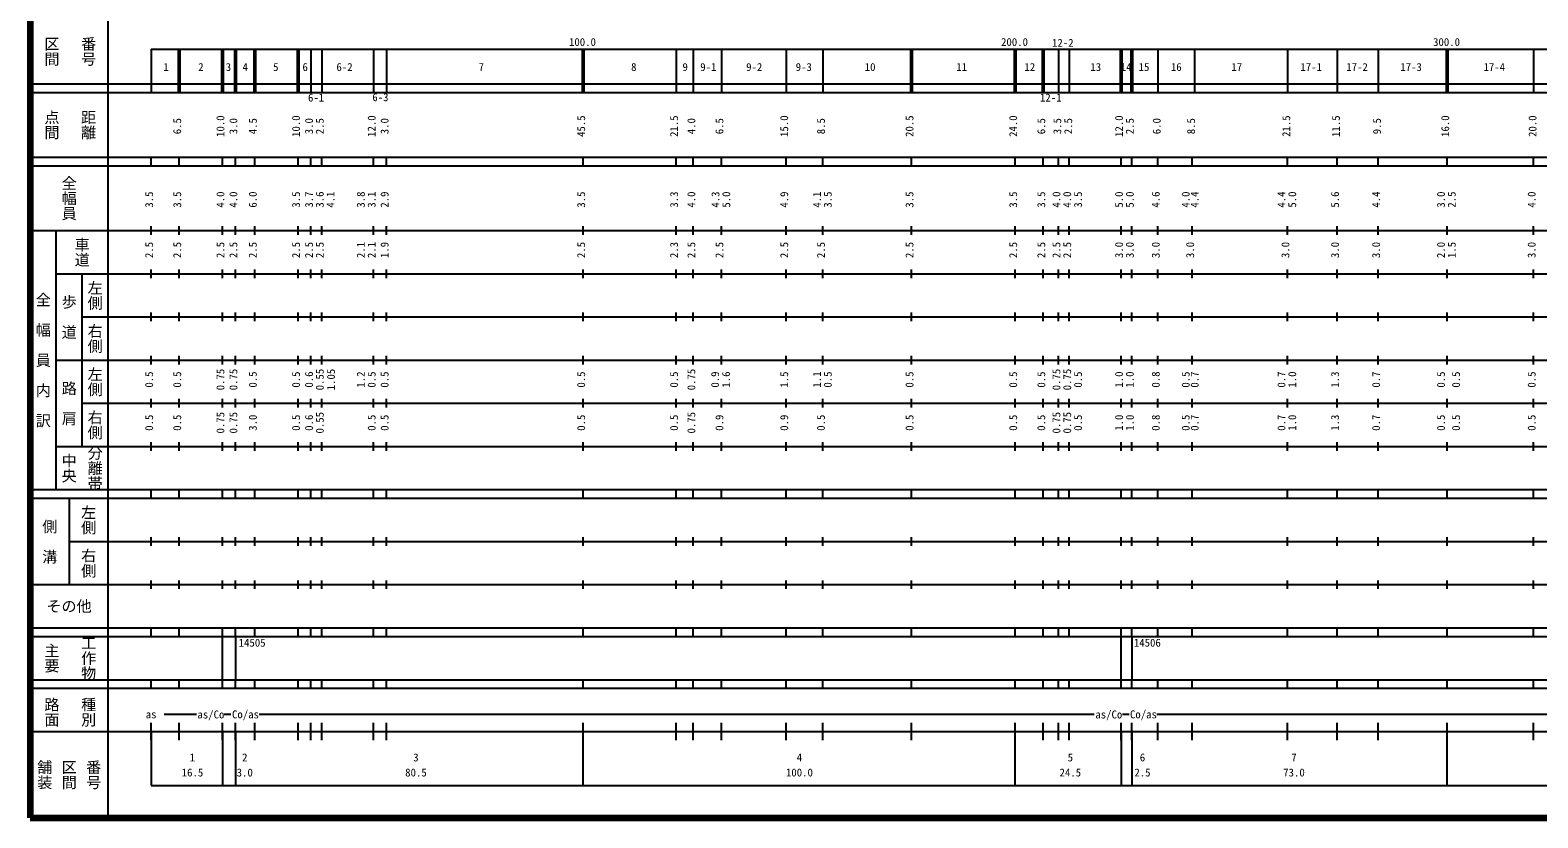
# Model space of a CAD drawing. Units: millimetres on the paper, enlarged 1000 times. Extents: x 40000 to 680000, y 20000 to 380000.
# Drawn here: x 40000 to 388978, y 20000 to 202409 of the extents above; entities that cross this region are included whole.
import ezdxf
from ezdxf.enums import TextEntityAlignment as Align

# ---------------------------------------------------------------- set-up
doc = ezdxf.new("R2010")
doc.units = ezdxf.units.MM
doc.header["$LTSCALE"] = 1000
for name, color, linetype, lineweight in [('M-TTL', 2, 'Continuous', 140), ('M-TTL-BAND', 7, 'Continuous', 25), ('M-TTL-LINE', 7, 'Continuous', 50)]:
    doc.layers.add(name, color=color, linetype=linetype, lineweight=lineweight)
doc.styles.add('@ＭＳ ゴシック', font='')
doc.styles.add('ＭＳ ゴシック', font='')
doc.styles.get('@ＭＳ ゴシック').set_extended_font_data('@MS Gothic')
doc.styles.get('ＭＳ ゴシック').set_extended_font_data('MS Gothic')

msp = doc.modelspace()

# ---------------------------------------------------------------- linework, layer by layer
at = {"layer": 'M-TTL'}
for p, q in [((40000, 380000), (40000, 20000)), ((40000, 20000), (680000, 20000))]:
    msp.add_line(p, q, dxfattribs=at)
at = {"layer": 'M-TTL-BAND'}
for p, q in [((58000, 370000), (58000, 20000)), ((68000, 198000), (579000, 198000)), ((68000, 198000), (68000, 188000)), ((105000, 198000), (105000, 188000)), ((107500, 198000), (107500, 188000)), ((119500, 198000), (119500, 188000)), ((122500, 198000), (122500, 188000)), ((189500, 198000), (189500, 188000)), ((193500, 198000), (193500, 188000)), ((200000, 198000), (200000, 188000)), ((215000, 198000), (215000, 188000)), ((223500, 198000), (223500, 188000)), ((278000, 198000), (278000, 188000)), ((280500, 198000), (280500, 188000)), ((301000, 198000), (301000, 188000)), ((309500, 198000), (309500, 188000)), ((331000, 198000), (331000, 188000)), ((342500, 198000), (342500, 188000)), ((352000, 198000), (352000, 188000)), ((388000, 198000), (388000, 188000)), ((40000, 190000), (579000, 190000)), ((40000, 188000), (579000, 188000)), ((40000, 173000), (579000, 173000)), ((40000, 171000), (579000, 171000)), ((68000, 171000), (68000, 173000)), ((74500, 171000), (74500, 173000)), ((84500, 171000), (84500, 173000)), ((87500, 171000), (87500, 173000)), ((92000, 171000), (92000, 173000)), ((102000, 171000), (102000, 173000)), ((105000, 171000), (105000, 173000)), ((107500, 171000), (107500, 173000)), ((119500, 171000), (119500, 173000)), ((122500, 171000), (122500, 173000)), ((168000, 171000), (168000, 173000)), ((189500, 171000), (189500, 173000)), ((193500, 171000), (193500, 173000)), ((200000, 171000), (200000, 173000)), ((215000, 171000), (215000, 173000)), ((223500, 171000), (223500, 173000)), ((244000, 171000), (244000, 173000)), ((268000, 171000), (268000, 173000)), ((274500, 171000), (274500, 173000)), ((278000, 171000), (278000, 173000)), ((280500, 171000), (280500, 173000)), ((292500, 171000), (292500, 173000)), ((295000, 171000), (295000, 173000)), ((301000, 171000), (301000, 173000)), ((308963, 171000), (308963, 173000)), ((331000, 171000), (331000, 173000)), ((342500, 171000), (342500, 173000)), ((352000, 171000), (352000, 173000)), ((368000, 171000), (368000, 173000)), ((388000, 171000), (388000, 173000)), ((40000, 156000), (579000, 156000)), ((46000, 96000), (46000, 156000)), ((68000, 155000), (68000, 157000)), ((74500, 155000), (74500, 157000)), ((84500, 155000), (84500, 157000)), ((87500, 155000), (87500, 157000)), ((92000, 155000), (92000, 157000)), ((102000, 155000), (102000, 157000)), ((105000, 155000), (105000, 157000)), ((107500, 155000), (107500, 157000)), ((119500, 155000), (119500, 157000)), ((122500, 155000), (122500, 157000)), ((168000, 155000), (168000, 157000)), ((189500, 155000), (189500, 157000)), ((193500, 155000), (193500, 157000)), ((200000, 155000), (200000, 157000)), ((215000, 155000), (215000, 157000)), ((223500, 155000), (223500, 157000)), ((244000, 155000), (244000, 157000)), ((268000, 155000), (268000, 157000)), ((274500, 155000), (274500, 157000)), ((278000, 155000), (278000, 157000)), ((280500, 155000), (280500, 157000)), ((292500, 155000), (292500, 157000)), ((295000, 155000), (295000, 157000)), ((301000, 155000), (301000, 157000)), ((308963, 155000), (308963, 157000)), ((331000, 155000), (331000, 157000)), ((342500, 155000), (342500, 157000)), ((352000, 155000), (352000, 157000)), ((368000, 155000), (368000, 157000)), ((388000, 155000), (388000, 157000)), ((68000, 145000), (68000, 147000)), ((74500, 145000), (74500, 147000)), ((84500, 145000), (84500, 147000)), ((87500, 145000), (87500, 147000)), ((92000, 145000), (92000, 147000)), ((102000, 145000), (102000, 147000)), ((105000, 145000), (105000, 147000)), ((107500, 145000), (107500, 147000)), ((119500, 145000), (119500, 147000)), ((122500, 145000), (122500, 147000)), ((168000, 145000), (168000, 147000)), ((189500, 145000), (189500, 147000)), ((193500, 145000), (193500, 147000)), ((200000, 145000), (200000, 147000)), ((215000, 145000), (215000, 147000)), ((223500, 145000), (223500, 147000)), ((244000, 145000), (244000, 147000)), ((268000, 145000), (268000, 147000)), ((274500, 145000), (274500, 147000)), ((278000, 145000), (278000, 147000)), ((280500, 145000), (280500, 147000)), ((292500, 145000), (292500, 147000)), ((295000, 145000), (295000, 147000)), ((301000, 145000), (301000, 147000)), ((308963, 145000), (308963, 147000)), ((331000, 145000), (331000, 147000)), ((342500, 145000), (342500, 147000)), ((352000, 145000), (352000, 147000)), ((368000, 145000), (368000, 147000)), ((388000, 145000), (388000, 147000)), ((46000, 146000), (579000, 146000)), ((52000, 146000), (52000, 106000)), ((68000, 135000), (68000, 137000)), ((74500, 135000), (74500, 137000)), ((84500, 135000), (84500, 137000)), ((87500, 135000), (87500, 137000)), ((92000, 135000), (92000, 137000)), ((102000, 135000), (102000, 137000)), ((105000, 135000), (105000, 137000)), ((107500, 135000), (107500, 137000)), ((119500, 135000), (119500, 137000)), ((122500, 135000), (122500, 137000)), ((168000, 135000), (168000, 137000)), ((189500, 135000), (189500, 137000)), ((193500, 135000), (193500, 137000)), ((200000, 135000), (200000, 137000)), ((215000, 135000), (215000, 137000)), ((223500, 135000), (223500, 137000)), ((244000, 135000), (244000, 137000)), ((268000, 135000), (268000, 137000)), ((274500, 135000), (274500, 137000)), ((278000, 135000), (278000, 137000)), ((280500, 135000), (280500, 137000)), ((292500, 135000), (292500, 137000)), ((295000, 135000), (295000, 137000)), ((301000, 135000), (301000, 137000)), ((308963, 135000), (308963, 137000)), ((331000, 135000), (331000, 137000)), ((342500, 135000), (342500, 137000)), ((352000, 135000), (352000, 137000)), ((368000, 135000), (368000, 137000)), ((388000, 135000), (388000, 137000)), ((52000, 136000), (579000, 136000)), ((46000, 126000), (579000, 126000)), ((68000, 125000), (68000, 127000)), ((74500, 125000), (74500, 127000)), ((84500, 125000), (84500, 127000)), ((87500, 125000), (87500, 127000)), ((92000, 125000), (92000, 127000)), ((102000, 125000), (102000, 127000)), ((105000, 125000), (105000, 127000)), ((107500, 125000), (107500, 127000)), ((119500, 125000), (119500, 127000)), ((122500, 125000), (122500, 127000)), ((168000, 125000), (168000, 127000)), ((189500, 125000), (189500, 127000)), ((193500, 125000), (193500, 127000)), ((200000, 125000), (200000, 127000)), ((215000, 125000), (215000, 127000)), ((223500, 125000), (223500, 127000)), ((244000, 125000), (244000, 127000)), ((268000, 125000), (268000, 127000)), ((274500, 125000), (274500, 127000)), ((278000, 125000), (278000, 127000)), ((280500, 125000), (280500, 127000)), ((292500, 125000), (292500, 127000)), ((295000, 125000), (295000, 127000)), ((301000, 125000), (301000, 127000)), ((308963, 125000), (308963, 127000)), ((331000, 125000), (331000, 127000)), ((342500, 125000), (342500, 127000)), ((352000, 125000), (352000, 127000)), ((368000, 125000), (368000, 127000)), ((388000, 125000), (388000, 127000)), ((52000, 116000), (579000, 116000)), ((68000, 115000), (68000, 117000)), ((74500, 115000), (74500, 117000)), ((84500, 115000), (84500, 117000)), ((87500, 115000), (87500, 117000)), ((92000, 115000), (92000, 117000)), ((102000, 115000), (102000, 117000)), ((105000, 115000), (105000, 117000)), ((107500, 115000), (107500, 117000)), ((119500, 115000), (119500, 117000)), ((122500, 115000), (122500, 117000)), ((168000, 115000), (168000, 117000)), ((189500, 115000), (189500, 117000)), ((193500, 115000), (193500, 117000)), ((200000, 115000), (200000, 117000)), ((215000, 115000), (215000, 117000)), ((223500, 115000), (223500, 117000)), ((244000, 115000), (244000, 117000)), ((268000, 115000), (268000, 117000)), ((274500, 115000), (274500, 117000)), ((278000, 115000), (278000, 117000)), ((280500, 115000), (280500, 117000)), ((292500, 115000), (292500, 117000)), ((295000, 115000), (295000, 117000)), ((301000, 115000), (301000, 117000)), ((308963, 115000), (308963, 117000)), ((331000, 115000), (331000, 117000)), ((342500, 115000), (342500, 117000)), ((352000, 115000), (352000, 117000)), ((368000, 115000), (368000, 117000)), ((388000, 115000), (388000, 117000)), ((46000, 106000), (579000, 106000)), ((68000, 105000), (68000, 107000)), ((74500, 105000), (74500, 107000)), ((84500, 105000), (84500, 107000)), ((87500, 105000), (87500, 107000)), ((92000, 105000), (92000, 107000)), ((102000, 105000), (102000, 107000)), ((105000, 105000), (105000, 107000)), ((107500, 105000), (107500, 107000)), ((119500, 105000), (119500, 107000)), ((122500, 105000), (122500, 107000)), ((168000, 105000), (168000, 107000)), ((189500, 105000), (189500, 107000)), ((193500, 105000), (193500, 107000)), ((200000, 105000), (200000, 107000)), ((215000, 105000), (215000, 107000)), ((223500, 105000), (223500, 107000)), ((244000, 105000), (244000, 107000)), ((268000, 105000), (268000, 107000)), ((274500, 105000), (274500, 107000)), ((278000, 105000), (278000, 107000)), ((280500, 105000), (280500, 107000)), ((292500, 105000), (292500, 107000)), ((295000, 105000), (295000, 107000)), ((301000, 105000), (301000, 107000)), ((308963, 105000), (308963, 107000)), ((331000, 105000), (331000, 107000)), ((342500, 105000), (342500, 107000)), ((352000, 105000), (352000, 107000)), ((368000, 105000), (368000, 107000)), ((388000, 105000), (388000, 107000)), ((40000, 96000), (579000, 96000)), ((68000, 94000), (68000, 96000)), ((74500, 94000), (74500, 96000)), ((84500, 94000), (84500, 96000)), ((87500, 94000), (87500, 96000)), ((92000, 94000), (92000, 96000)), ((102000, 94000), (102000, 96000)), ((105000, 94000), (105000, 96000)), ((107500, 94000), (107500, 96000)), ((119500, 94000), (119500, 96000)), ((122500, 94000), (122500, 96000)), ((168000, 94000), (168000, 96000)), ((189500, 94000), (189500, 96000)), ((193500, 94000), (193500, 96000)), ((200000, 94000), (200000, 96000)), ((215000, 94000), (215000, 96000)), ((223500, 94000), (223500, 96000)), ((244000, 94000), (244000, 96000)), ((268000, 94000), (268000, 96000)), ((274500, 94000), (274500, 96000)), ((278000, 94000), (278000, 96000)), ((280500, 94000), (280500, 96000)), ((292500, 94000), (292500, 96000)), ((295000, 94000), (295000, 96000)), ((301000, 94000), (301000, 96000)), ((308963, 94000), (308963, 96000)), ((331000, 94000), (331000, 96000)), ((342500, 94000), (342500, 96000)), ((352000, 94000), (352000, 96000)), ((368000, 94000), (368000, 96000)), ((388000, 94000), (388000, 96000)), ((40000, 94000), (579000, 94000)), ((49000, 94000), (49000, 74000)), ((49000, 84000), (579000, 84000)), ((68000, 83000), (68000, 85000)), ((74500, 83000), (74500, 85000)), ((84500, 83000), (84500, 85000)), ((87500, 83000), (87500, 85000)), ((92000, 83000), (92000, 85000)), ((102000, 83000), (102000, 85000)), ((105000, 83000), (105000, 85000)), ((107500, 83000), (107500, 85000)), ((119500, 83000), (119500, 85000)), ((122500, 83000), (122500, 85000)), ((168000, 83000), (168000, 85000)), ((189500, 83000), (189500, 85000)), ((193500, 83000), (193500, 85000)), ((200000, 83000), (200000, 85000)), ((215000, 83000), (215000, 85000)), ((223500, 83000), (223500, 85000)), ((244000, 83000), (244000, 85000)), ((268000, 83000), (268000, 85000)), ((274500, 83000), (274500, 85000)), ((278000, 83000), (278000, 85000)), ((280500, 83000), (280500, 85000)), ((292500, 83000), (292500, 85000)), ((295000, 83000), (295000, 85000)), ((301000, 83000), (301000, 85000)), ((308963, 83000), (308963, 85000)), ((331000, 83000), (331000, 85000)), ((342500, 83000), (342500, 85000)), ((352000, 83000), (352000, 85000)), ((368000, 83000), (368000, 85000)), ((388000, 83000), (388000, 85000)), ((40000, 74000), (579000, 74000)), ((68000, 73000), (68000, 75000)), ((74500, 73000), (74500, 75000)), ((84500, 73000), (84500, 75000)), ((87500, 73000), (87500, 75000)), ((92000, 73000), (92000, 75000)), ((102000, 73000), (102000, 75000)), ((105000, 73000), (105000, 75000)), ((107500, 73000), (107500, 75000)), ((119500, 73000), (119500, 75000)), ((122500, 73000), (122500, 75000)), ((168000, 73000), (168000, 75000)), ((189500, 73000), (189500, 75000)), ((193500, 73000), (193500, 75000)), ((200000, 73000), (200000, 75000)), ((215000, 73000), (215000, 75000)), ((223500, 73000), (223500, 75000)), ((244000, 73000), (244000, 75000)), ((268000, 73000), (268000, 75000)), ((274500, 73000), (274500, 75000)), ((278000, 73000), (278000, 75000)), ((280500, 73000), (280500, 75000)), ((292500, 73000), (292500, 75000)), ((295000, 73000), (295000, 75000)), ((301000, 73000), (301000, 75000)), ((308963, 73000), (308963, 75000)), ((331000, 73000), (331000, 75000)), ((342500, 73000), (342500, 75000)), ((352000, 73000), (352000, 75000)), ((368000, 73000), (368000, 75000)), ((388000, 73000), (388000, 75000)), ((40000, 64000), (579000, 64000)), ((68000, 62000), (68000, 64000)), ((74500, 62000), (74500, 64000)), ((84500, 62000), (84500, 64000)), ((87500, 62000), (87500, 64000)), ((92000, 62000), (92000, 64000)), ((102000, 62000), (102000, 64000)), ((105000, 62000), (105000, 64000)), ((107500, 62000), (107500, 64000)), ((119500, 62000), (119500, 64000)), ((122500, 62000), (122500, 64000)), ((168000, 62000), (168000, 64000)), ((189500, 62000), (189500, 64000)), ((193500, 62000), (193500, 64000)), ((200000, 62000), (200000, 64000)), ((215000, 62000), (215000, 64000)), ((223500, 62000), (223500, 64000)), ((244000, 62000), (244000, 64000)), ((268000, 62000), (268000, 64000)), ((274500, 62000), (274500, 64000)), ((278000, 62000), (278000, 64000)), ((280500, 62000), (280500, 64000)), ((292500, 62000), (292500, 64000)), ((295000, 62000), (295000, 64000)), ((301000, 62000), (301000, 64000)), ((308963, 62000), (308963, 64000)), ((331000, 62000), (331000, 64000)), ((342500, 62000), (342500, 64000)), ((352000, 62000), (352000, 64000)), ((368000, 62000), (368000, 64000)), ((388000, 62000), (388000, 64000)), ((40000, 62000), (579000, 62000)), ((84500, 52000), (84500, 62000)), ((87500, 62000), (87500, 52000)), ((292500, 52000), (292500, 62000)), ((295000, 62000), (295000, 52000)), ((40000, 52000), (579000, 52000)), ((40000, 50000), (579000, 50000)), ((68000, 50000), (68000, 52000)), ((74500, 50000), (74500, 52000)), ((84500, 50000), (84500, 52000)), ((87500, 50000), (87500, 52000)), ((92000, 50000), (92000, 52000)), ((102000, 50000), (102000, 52000)), ((105000, 50000), (105000, 52000)), ((107500, 50000), (107500, 52000)), ((119500, 50000), (119500, 52000)), ((122500, 50000), (122500, 52000)), ((168000, 50000), (168000, 52000)), ((189500, 50000), (189500, 52000)), ((193500, 50000), (193500, 52000)), ((200000, 50000), (200000, 52000)), ((215000, 50000), (215000, 52000)), ((223500, 50000), (223500, 52000)), ((244000, 50000), (244000, 52000)), ((268000, 50000), (268000, 52000)), ((274500, 50000), (274500, 52000)), ((278000, 50000), (278000, 52000)), ((280500, 50000), (280500, 52000)), ((292500, 50000), (292500, 52000)), ((295000, 50000), (295000, 52000)), ((301000, 50000), (301000, 52000)), ((308963, 50000), (308963, 52000)), ((331000, 50000), (331000, 52000)), ((342500, 50000), (342500, 52000)), ((352000, 50000), (352000, 52000)), ((368000, 50000), (368000, 52000)), ((388000, 50000), (388000, 52000)), ((68000, 38000), (68000, 42000)), ((71000, 44000), (78496, 44000)), ((74500, 38000), (74500, 42000)), ((84500, 38000), (84500, 42000)), ((84927, 44000), (86488, 44000)), ((87500, 38000), (87500, 42000)), ((92000, 38000), (92000, 42000)), ((93025, 44000), (286273, 44000)), ((102000, 38000), (102000, 42000)), ((105000, 38000), (105000, 42000)), ((107500, 38000), (107500, 42000)), ((119500, 38000), (119500, 42000)), ((122500, 38000), (122500, 42000)), ((168000, 38000), (168000, 42000)), ((189500, 38000), (189500, 42000)), ((193500, 38000), (193500, 42000)), ((200000, 38000), (200000, 42000)), ((215000, 38000), (215000, 42000)), ((223500, 38000), (223500, 42000)), ((244000, 38000), (244000, 42000)), ((268000, 38000), (268000, 42000)), ((274500, 38000), (274500, 42000)), ((278000, 38000), (278000, 42000)), ((280500, 38000), (280500, 42000)), ((292500, 38000), (292500, 42000)), ((292831, 44000), (294413, 44000)), ((295000, 38000), (295000, 42000)), ((300802, 44000), (566750, 44000)), ((301000, 38000), (301000, 42000)), ((308963, 38000), (308963, 42000)), ((331000, 38000), (331000, 42000)), ((342500, 38000), (342500, 42000)), ((352000, 38000), (352000, 42000)), ((368000, 38000), (368000, 42000)), ((388000, 38000), (388000, 42000)), ((40000, 40000), (579000, 40000)), ((68000, 40000), (68000, 27500)), ((84500, 40000), (84500, 27500)), ((87500, 40000), (87500, 27500)), ((168000, 27500), (168000, 40000)), ((268000, 27500), (268000, 40000)), ((292500, 40000), (292500, 27500)), ((295000, 40000), (295000, 27500)), ((368000, 27500), (368000, 40000)), ((68000, 27500), (579000, 27500))]:
    msp.add_line(p, q, dxfattribs=at)
at = {"layer": 'M-TTL-LINE'}
for p, q in [((74500, 198000), (74500, 188000)), ((84500, 198000), (84500, 188000)), ((87500, 198000), (87500, 188000)), ((92000, 198000), (92000, 188000)), ((102000, 198000), (102000, 188000)), ((168000, 198000), (168000, 188000)), ((244000, 198000), (244000, 188000)), ((268000, 198000), (268000, 188000)), ((274500, 198000), (274500, 188000)), ((292500, 198000), (292500, 188000)), ((295000, 198000), (295000, 188000)), ((368000, 198000), (368000, 188000))]:
    msp.add_line(p, q, dxfattribs=at)

# ---------------------------------------------------------------- texts
at = {"layer": 'M-TTL-BAND', "style": '@ＭＳ ゴシック'}
for s, p in [('区間', (45000, 197500)), ('番号', (53500, 197500)), ('点間', (45000, 180500)), ('距離', (53500, 180500)), ('全幅員', (49000, 163500)), ('車道', (52000, 151000)), ('左側', (55000, 141000)), ('全\u3000幅\u3000員\u3000内\u3000訳', (43000, 126000)), ('歩\u3000道', (49000, 136000)), ('右側', (55000, 131000)), ('左側', (55000, 121000)), ('路\u3000肩', (49000, 116000)), ('右側', (55000, 111000)), ('分離帯', (55000, 101000)), ('中央', (49000, 101000)), ('左側', (53500, 89000)), ('側\u3000溝', (44500, 84000)), ('右側', (53500, 79000)), ('主要', (45000, 57000)), ('工作物', (53500, 57000)), ('路面', (45000, 44500)), ('種別', (53500, 44500)), ('舗装', (43333, 30000)), ('区間', (49000, 30000)), ('番号', (54667, 30000))]:
    msp.add_text(s, height=2566, rotation=270, dxfattribs=at).set_placement(p, align=Align.MIDDLE_CENTER)
at = {"layer": 'M-TTL-BAND', "style": 'ＭＳ ゴシック'}
for s, p in [('100.0', (167844, 198195)), ('200.0', (267844, 198195)), ('12-2', (279019, 198000)), ('300.0', (367844, 198195)), ('1', (71473, 192405)), ('2', (79529, 192405)), ('3', (85897, 192405)), ('4', (89777, 192405)), ('5', (96863, 192405)), ('6', (103653, 192405)), ('6-2', (112763, 192405)), ('7', (144437, 192405)), ('8', (179721, 192405)), ('9', (191614, 192405)), ('9-1', (196971, 192405)), ('9-2', (207599, 192405)), ('9-3', (219071, 192405)), ('10', (234422, 192405)), ('11', (255611, 192405)), ('12', (271385, 192405)), ('13', (286652, 192405)), ('14', (293696, 192405)), ('15', (297814, 192405)), ('16', (305279, 192405)), ('17', (319296, 192405)), ('17-1', (336504, 192405)), ('17-2', (347132, 192405)), ('17-3', (359637, 192405)), ('17-4', (378890, 192405)), ('6-1', (106184, 185323)), ('6-3', (121072, 185407)), ('12-1', (276235, 185323)), ('14505', (91380, 59092)), ('14506', (298588, 59092)), ('as', (68000, 42500)), ('as/Co', (81831, 42475)), ('Co/as', (89841, 42500)), ('as/Co', (289672, 42475)), ('Co/as', (297681, 42500)), ('1', (77575, 32523)), ('2', (89675, 32523)), ('3', (129301, 32523)), ('4', (218061, 32523)), ('5', (280770, 32523)), ('6', (297464, 32523)), ('7', (332536, 32523)), ('16.5', (77575, 29033)), ('3.0', (89675, 29033)), ('80.5', (129301, 29033)), ('100.0', (218061, 29033)), ('24.5', (280770, 29033)), ('2.5', (297464, 29033)), ('73.0', (332536, 29033))]:
    msp.add_text(s, height=1833, dxfattribs=at).set_placement(p, align=Align.BOTTOM_CENTER)
for s, p in [('6.5', (75500, 180174)), ('10.0', (85500, 180174)), ('3.0', (88500, 180174)), ('4.5', (93000, 180174)), ('10.0', (103000, 180174)), ('3.0', (106000, 180174)), ('2.5', (108500, 180174)), ('12.0', (120500, 180174)), ('3.0', (123500, 180174)), ('45.5', (169000, 180174)), ('21.5', (190500, 180174)), ('4.0', (194500, 180174)), ('6.5', (201000, 180174)), ('15.0', (216000, 180174)), ('8.5', (224500, 180174)), ('20.5', (245000, 180174)), ('24.0', (269000, 180174)), ('6.5', (275500, 180174)), ('3.5', (279209, 180174)), ('2.5', (281739, 180174)), ('12.0', (293500, 180174)), ('2.5', (296000, 180174)), ('6.0', (302209, 180174)), ('8.5', (310172, 180174)), ('21.5', (332209, 180174)), ('11.5', (343709, 180174)), ('9.5', (353209, 180174)), ('16.0', (369000, 180174)), ('20.0', (389209, 180174)), ('3.5', (69000, 163174)), ('3.5', (75500, 163174)), ('4.0', (85500, 163174)), ('4.0', (88500, 163174)), ('6.0', (93000, 163174)), ('3.5', (103000, 163174)), ('3.7', (106000, 163174)), ('3.6', (108500, 163174)), ('4.1', (110992, 163174)), ('3.8', (118000, 163174)), ('3.1', (120500, 163174)), ('2.9', (123500, 163174)), ('3.5', (169000, 163174)), ('3.3', (190500, 163174)), ('4.0', (194500, 163174)), ('4.3', (200087, 163174)), ('5.0', (202591, 163174)), ('4.9', (216000, 163174)), ('4.1', (223583, 163174)), ('3.5', (226083, 163174)), ('3.5', (245000, 163174)), ('3.5', (269000, 163174)), ('3.5', (275500, 163174)), ('4.0', (279000, 163174)), ('4.0', (281500, 163174)), ('3.5', (284000, 163174)), ('5.0', (293500, 163174)), ('5.0', (296000, 163174)), ('4.6', (302000, 163174)), ('4.0', (308921, 163174)), ('4.4', (310997, 163174)), ('4.4', (331089, 163174)), ('5.0', (333589, 163174)), ('5.6', (343500, 163174)), ('4.4', (353000, 163174)), ('3.0', (368012, 163174)), ('2.5', (370512, 163174)), ('4.0', (389000, 163174)), ('2.5', (69000, 151500)), ('2.5', (75500, 151500)), ('2.5', (85500, 151500)), ('2.5', (88500, 151500)), ('2.5', (93000, 151500)), ('2.5', (103000, 151500)), ('2.5', (106000, 151500)), ('2.5', (108500, 151500)), ('2.1', (118000, 151500)), ('2.1', (120500, 151500)), ('1.9', (123500, 151500)), ('2.5', (169000, 151500)), ('2.3', (190500, 151500)), ('2.5', (194500, 151500)), ('2.5', (201000, 151500)), ('2.5', (216000, 151500)), ('2.5', (224511, 151500)), ('2.5', (245000, 151500)), ('2.5', (269000, 151500)), ('2.5', (275500, 151500)), ('2.5', (279000, 151500)), ('2.5', (281500, 151500)), ('3.0', (293500, 151500)), ('3.0', (296000, 151500)), ('3.0', (302000, 151500)), ('3.0', (309963, 151500)), ('3.0', (332000, 151500)), ('3.0', (343500, 151500)), ('3.0', (353000, 151500)), ('2.0', (368012, 151500)), ('1.5', (370512, 151500)), ('3.0', (389000, 151500)), ('0.5', (69000, 121500)), ('0.5', (75500, 121500)), ('0.75', (85500, 121500)), ('0.75', (88500, 121500)), ('0.5', (93000, 121500)), ('0.5', (103000, 121500)), ('0.6', (106000, 121500)), ('0.55', (108500, 121500)), ('1.05', (111097, 121500)), ('1.2', (118000, 121500)), ('0.5', (120500, 121500)), ('0.5', (123500, 121500)), ('0.5', (169000, 121500)), ('0.5', (190500, 121500)), ('0.75', (194500, 121500)), ('0.9', (200003, 121500)), ('1.6', (202549, 121500)), ('1.5', (216000, 121500)), ('1.1', (223583, 121500)), ('0.5', (226083, 121500)), ('0.5', (245000, 121500)), ('0.5', (269000, 121500)), ('0.5', (275500, 121500)), ('0.75', (279000, 121500)), ('0.75', (281500, 121500)), ('0.5', (284000, 121500)), ('1.0', (293500, 121500)), ('1.0', (296000, 121500)), ('0.8', (302000, 121500)), ('0.5', (308921, 121500)), ('0.7', (310997, 121500)), ('0.7', (331089, 121500)), ('1.0', (333589, 121500)), ('1.3', (343500, 121500)), ('0.7', (353000, 121500)), ('0.5', (368012, 121500)), ('0.5', (371500, 121500)), ('0.5', (389000, 121500)), ('0.5', (69000, 111500)), ('0.5', (75500, 111500)), ('0.75', (85500, 111500)), ('0.75', (88500, 111500)), ('3.0', (93000, 111500)), ('0.5', (103000, 111500)), ('0.6', (106000, 111500)), ('0.55', (108500, 111500)), ('0.5', (120500, 111500)), ('0.5', (123500, 111500)), ('0.5', (169000, 111500)), ('0.5', (190500, 111500)), ('0.75', (194500, 111500)), ('0.9', (201000, 111500)), ('0.9', (216000, 111500)), ('0.5', (224500, 111500)), ('0.5', (245000, 111500)), ('0.5', (269000, 111500)), ('0.5', (275500, 111500)), ('0.75', (279000, 111500)), ('0.75', (281500, 111500)), ('0.5', (284000, 111500)), ('1.0', (293500, 111500)), ('1.0', (296000, 111500)), ('0.8', (302000, 111500)), ('0.5', (308921, 111500)), ('0.7', (310997, 111500)), ('0.7', (331089, 111500)), ('1.0', (333589, 111500)), ('1.3', (343500, 111500)), ('0.7', (353000, 111500)), ('0.5', (368012, 111500)), ('0.5', (371500, 111500)), ('0.5', (389000, 111500))]:
    msp.add_text(s, height=1833, rotation=90, dxfattribs=at).set_placement(p, align=Align.BOTTOM_CENTER)
msp.add_text('その他', height=2566, dxfattribs=at).set_placement((49000, 69000), align=Align.MIDDLE_CENTER)

doc.saveas('drawing.dxf')
